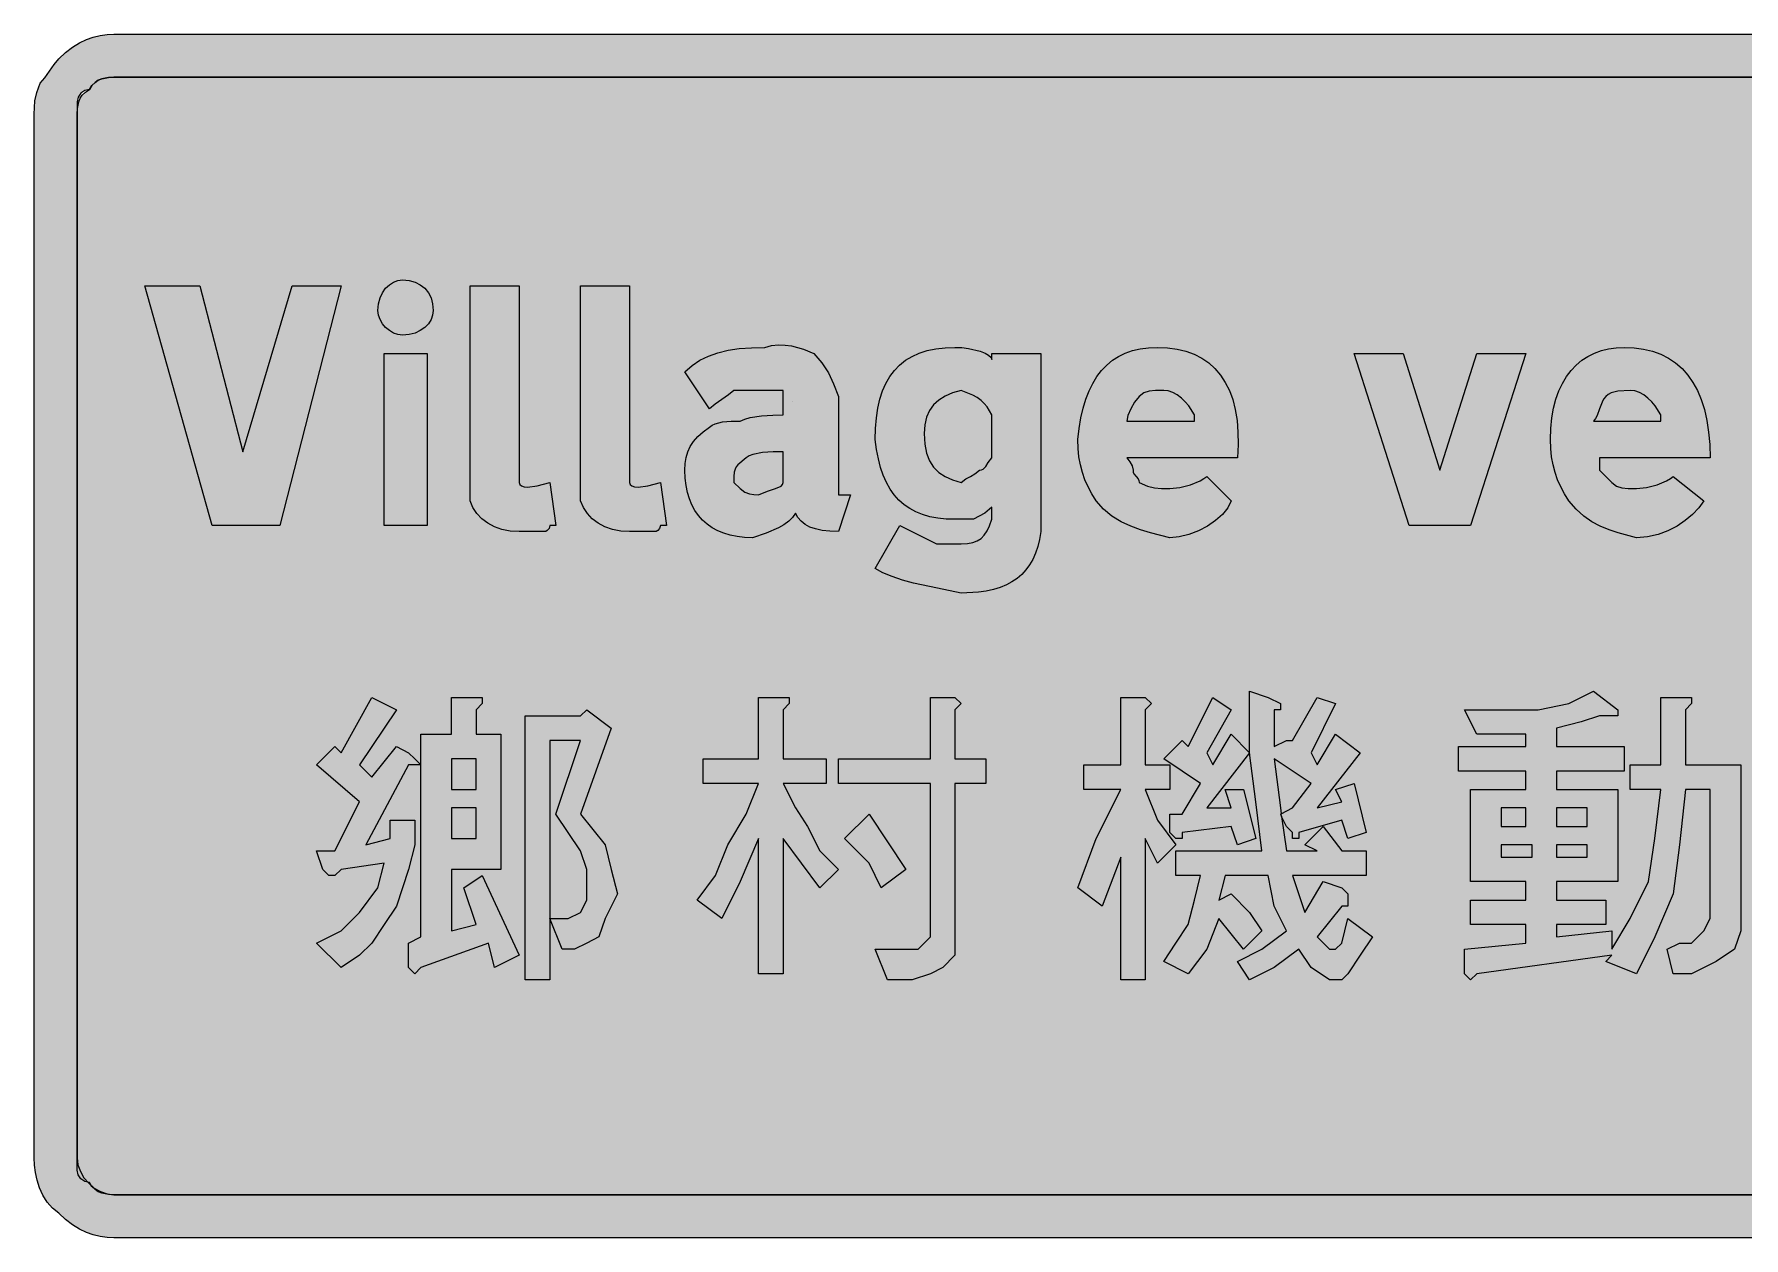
# Model space of a CAD drawing. Header units: metres. Extents: x 15 to 554, y 18 to 253.
# Drawn here: x 15.1 to 349.3, y 18 to 253.2 of the extents above; entities that cross this region are included whole.
import ezdxf

# ---------------------------------------------------------------- set-up
doc = ezdxf.new("R2010")
doc.units = ezdxf.units.M
for name, color, linetype, true_color in [('FILL_BLACK_000000', 7, 'Continuous', 0x000000), ('FILL_WHITE_FFFFFF', 7, 'Continuous', 0xffffff), ('STROKE_BLACK_000000', 7, 'Continuous', 0x000000)]:
    doc.layers.add(name, color=color, linetype=linetype, true_color=true_color)

msp = doc.modelspace()

# ---------------------------------------------------------------- hatches: boundary and pattern name
at = {"layer": 'FILL_BLACK_000000', "true_color": 0x000000}
h = msp.add_hatch(color=7, dxfattribs=at)
h.dxf.hatch_style = 1
h.paths.add_polyline_path([(27.99, 18.24), (26.64, 18.57), (25.29, 19.05), (23.94, 19.7), (22.59, 20.53), (21.24, 21.56), (19.89, 22.8), (18.65, 23.81), (17.62, 24.99), (16.79, 26.32), (16.14, 27.75), (15.66, 29.23), (15.33, 30.73), (15.15, 32.2), (15.09, 33.6), (15.09, 237.6), (15.24, 240.15), (15.6, 241.82), (16.29, 243.6), (17.19, 244.69), (18.09, 246), (18.99, 247.31), (19.89, 248.4), (21.24, 249.64), (22.59, 250.67), (23.94, 251.5), (25.29, 252.15), (26.64, 252.63), (27.99, 252.96), (29.34, 253.14), (30.69, 253.2), (537.09, 253.2), (538.49, 253.14), (539.98, 252.96), (541.52, 252.63), (543.09, 252.15), (544.66, 251.5), (546.2, 250.67), (547.69, 249.64), (549.09, 248.4), (550.85, 245.7), (552.39, 243), (553, 241.65), (553.48, 240.3), (553.78, 238.95), (553.89, 237.6), (553.89, 33.6), (553.7, 32.49), (553.29, 31.05), (552.88, 29.38), (552.69, 27.6), (551.79, 26.51), (550.89, 25.2), (549.99, 23.89), (549.09, 22.8), (547.48, 21.22), (546.09, 20.1), (545.41, 19.71), (544.7, 19.42), (543.94, 19.26), (543.09, 19.2), (541.48, 18.51), (540.09, 18.15), (538.7, 18.02), (537.09, 18), (30.69, 18), (29.34, 18.06), (27.99, 18.24)])
h.paths.add_polyline_path([(538.87, 26.44), (540.54, 26.7), (541.3, 26.99), (541.98, 27.41), (542.59, 28.01), (543.09, 28.8), (543.49, 28.85), (543.78, 29.01), (544.14, 29.55), (544.27, 30.32), (544.29, 31.2), (544.98, 31.91), (545.34, 32.4), (545.47, 32.89), (545.49, 33.6), (545.49, 237.6), (545.28, 238.69), (544.74, 240), (543.97, 241.31), (543.09, 242.4), (542.59, 243.19), (541.98, 243.79), (541.3, 244.21), (540.54, 244.5), (538.87, 244.76), (537.09, 244.8), (30.69, 244.8), (29.6, 244.76), (28.29, 244.5), (27.62, 244.21), (26.98, 243.79), (26.39, 243.19), (25.89, 242.4), (25.01, 242.19), (24.24, 241.65), (23.7, 240.88), (23.49, 240), (23.49, 237.6), (23.49, 33.6), (23.65, 32.26), (24.11, 30.96), (24.82, 29.74), (25.74, 28.65), (26.83, 27.73), (28.05, 27.02), (29.35, 26.56), (30.69, 26.4), (537.09, 26.4), (538.87, 26.44)], flags=16)
h = msp.add_hatch(color=7, dxfattribs=at)
h.dxf.hatch_style = 1
h.paths.add_polyline_path([(55.89, 157.2), (49.89, 157.2), (36.69, 204), (47.49, 204), (55.89, 171.6), (65.49, 204), (75.09, 204), (63.09, 157.2), (55.89, 157.2)])
h = msp.add_hatch(color=7, dxfattribs=at)
h.dxf.hatch_style = 1
h.paths.add_polyline_path([(92.98, 198.3), (92.66, 197.44), (92.14, 196.63), (91.44, 195.9), (90.57, 195.29), (89.55, 194.81), (88.38, 194.51), (87.09, 194.4), (86.19, 194.51), (85.33, 194.81), (84.52, 195.29), (83.79, 195.9), (83.18, 196.63), (82.7, 197.44), (82.4, 198.3), (82.29, 199.2), (82.4, 200.49), (82.7, 201.66), (83.18, 202.68), (83.79, 203.55), (84.52, 204.25), (85.33, 204.77), (86.19, 205.09), (87.09, 205.2), (88.38, 205.09), (89.55, 204.77), (90.57, 204.25), (91.44, 203.55), (92.14, 202.68), (92.66, 201.66), (92.98, 200.49), (93.09, 199.2), (92.98, 198.3)])
h = msp.add_hatch(color=7, dxfattribs=at)
h.dxf.hatch_style = 1
h.paths.add_polyline_path([(109.89, 166.8), (109.89, 165.6), (110, 165.21), (110.32, 164.92), (110.84, 164.76), (111.54, 164.7), (113.43, 164.92), (115.89, 165.6), (117.09, 157.2), (115.89, 157.2), (115.74, 156.6), (115.38, 156.19), (115.09, 156.05), (114.69, 156), (109.89, 156), (108.15, 156.11), (106.53, 156.43), (105.06, 156.95), (103.74, 157.65), (102.59, 158.52), (101.62, 159.54), (100.85, 160.71), (100.29, 162), (100.29, 163.2), (100.29, 164.4), (100.29, 204), (109.89, 204), (109.89, 166.8)])
h = msp.add_hatch(color=7, dxfattribs=at)
h.dxf.hatch_style = 1
h.paths.add_polyline_path([(131.49, 166.8), (131.49, 165.6), (131.6, 165.21), (131.92, 164.92), (132.44, 164.76), (133.14, 164.7), (135.03, 164.92), (137.49, 165.6), (138.69, 157.2), (137.49, 157.2), (137.34, 156.6), (136.98, 156.19), (136.69, 156.05), (136.29, 156), (131.49, 156), (129.75, 156.11), (128.13, 156.43), (126.66, 156.95), (125.34, 157.65), (124.19, 158.52), (123.22, 159.54), (122.45, 160.71), (121.89, 162), (121.89, 163.2), (121.89, 164.4), (121.89, 204), (131.49, 204), (131.49, 166.8)])
h = msp.add_hatch(color=7, dxfattribs=at)
h.dxf.hatch_style = 1
h.paths.add_polyline_path([(83.49, 157.2), (83.49, 190.8), (91.89, 190.8), (91.89, 157.2), (83.49, 157.2)])
h = msp.add_hatch(color=7, dxfattribs=at)
h.dxf.hatch_style = 1
h.paths.add_polyline_path([(157.89, 183.6), (151.89, 183.6), (150.8, 182.7), (149.49, 181.8), (148.18, 180.9), (147.09, 180), (142.29, 187.2), (143.7, 188.44), (145.23, 189.47), (146.91, 190.3), (148.74, 190.95), (150.74, 191.43), (152.92, 191.76), (155.3, 191.94), (157.89, 192), (159.24, 192.34), (160.57, 192.49), (161.88, 192.46), (163.14, 192.3), (165.48, 191.66), (167.49, 190.8), (169.08, 188.98), (170.34, 187.05), (171.37, 184.89), (172.29, 182.4), (172.29, 165.6), (172.29, 163.2), (174.69, 163.2), (172.29, 156), (170.6, 156.06), (169.12, 156.22), (167.84, 156.51), (166.74, 156.9), (165.81, 157.41), (165.03, 158.02), (164.4, 158.76), (163.89, 159.6), (163.33, 158.75), (162.58, 158.01), (161.65, 157.34), (160.59, 156.75), (158.15, 155.72), (155.49, 154.8), (153.96, 154.86), (152.51, 155.02), (151.15, 155.3), (149.88, 155.68), (148.71, 156.17), (147.62, 156.76), (146.63, 157.46), (145.74, 158.25), (144.95, 159.14), (144.25, 160.13), (143.66, 161.22), (143.17, 162.39), (142.79, 163.66), (142.51, 165.02), (142.35, 166.47), (142.29, 168), (142.35, 169.3), (142.53, 170.49), (142.86, 171.61), (143.34, 172.65), (143.99, 173.64), (144.82, 174.58), (145.85, 175.5), (147.09, 176.4), (147.59, 176.8), (148.2, 177.09), (149.64, 177.45), (151.31, 177.58), (153.09, 177.6), (154.04, 178), (155.08, 178.29), (157.29, 178.65), (159.5, 178.78), (161.49, 178.8), (161.49, 180), (161.49, 183.6), (157.89, 183.6)])
h.paths.add_polyline_path([(153.09, 164.4), (153.99, 163.71), (154.89, 163.35), (155.79, 163.22), (156.69, 163.2), (158.45, 163.91), (159.99, 164.4), (161.08, 164.89), (161.38, 165.2), (161.49, 165.6), (161.49, 171.6), (159.52, 171.58), (157.44, 171.45), (155.58, 171.09), (154.85, 170.8), (154.29, 170.4), (152.64, 169.05), (152.33, 168.68), (152.1, 168.21), (151.94, 167.59), (151.89, 166.8), (151.89, 165.6), (153.09, 164.4)], flags=16)
h = msp.add_hatch(color=7, dxfattribs=at)
h.dxf.hatch_style = 1
h.paths.add_polyline_path([(211.27, 153.07), (210.83, 151.77), (210.3, 150.58), (209.67, 149.49), (208.96, 148.51), (208.15, 147.63), (207.24, 146.85), (206.23, 146.17), (205.13, 145.58), (203.92, 145.09), (202.61, 144.69), (201.19, 144.39), (199.67, 144.17), (196.29, 144), (191.64, 144.92), (186.99, 145.95), (184.81, 146.54), (182.79, 147.21), (181, 147.95), (179.49, 148.8), (184.29, 157.2), (191.49, 153.6), (196.29, 153.6), (197.53, 153.66), (198.58, 153.84), (199.45, 154.17), (200.19, 154.65), (200.81, 155.3), (201.35, 156.13), (201.84, 157.16), (202.29, 158.4), (202.29, 160.8), (200.94, 159.6), (198.69, 158.4), (195.09, 158.4), (193.35, 158.46), (191.71, 158.63), (190.19, 158.91), (188.77, 159.32), (187.46, 159.84), (186.25, 160.49), (185.15, 161.26), (184.14, 162.15), (183.23, 163.17), (182.42, 164.32), (181.71, 165.6), (181.08, 167.01), (180.55, 168.55), (180.11, 170.23), (179.76, 172.05), (179.49, 174), (179.55, 176.18), (179.72, 178.22), (180, 180.12), (180.41, 181.87), (180.93, 183.49), (181.58, 184.97), (182.35, 186.3), (183.24, 187.5), (184.26, 188.55), (185.41, 189.47), (186.69, 190.24), (188.1, 190.87), (189.64, 191.37), (191.32, 191.72), (193.14, 191.93), (195.09, 192), (196.43, 191.95), (197.73, 191.79), (200.04, 191.25), (200.96, 190.89), (201.67, 190.48), (202.13, 190.05), (202.29, 189.6), (202.29, 190.8), (211.89, 190.8), (211.89, 156), (211.62, 154.48), (211.27, 153.07)])
h.paths.add_polyline_path([(200.81, 181.06), (200.19, 181.65), (199.45, 182.19), (198.58, 182.68), (196.29, 183.6), (194.6, 183.09), (193.14, 182.46), (191.9, 181.68), (190.89, 180.75), (190.1, 179.65), (189.54, 178.37), (189.2, 176.89), (189.09, 175.2), (189.2, 173.11), (189.54, 171.34), (190.1, 169.84), (190.89, 168.6), (191.9, 167.58), (193.14, 166.76), (194.6, 166.11), (196.29, 165.6), (197.19, 166.31), (198.09, 166.8), (198.99, 167.29), (199.89, 168), (200.29, 168.05), (200.6, 168.21), (201.09, 168.75), (201.58, 169.52), (202.29, 170.4), (202.29, 178.8), (201.35, 180.39), (200.81, 181.06)], flags=16)
h = msp.add_hatch(color=7, dxfattribs=at)
h.dxf.hatch_style = 1
h.paths.add_polyline_path([(229.29, 169.65), (229.7, 168.88), (229.89, 168), (229.94, 167.6), (230.08, 167.29), (230.49, 166.8), (230.9, 166.31), (231.04, 166), (231.09, 165.6), (232.7, 164.91), (234.09, 164.55), (235.48, 164.42), (237.09, 164.4), (239.06, 164.61), (241.14, 165.15), (243, 165.92), (243.73, 166.35), (244.29, 166.8), (249.09, 162), (248.43, 160.66), (247.38, 159.36), (246.03, 158.14), (244.44, 157.05), (242.68, 156.13), (240.82, 155.42), (238.93, 154.96), (237.09, 154.8), (233.32, 155.76), (231.37, 156.34), (229.44, 157.05), (227.56, 157.93), (225.78, 159.02), (224.15, 160.36), (222.69, 162), (221.85, 163.35), (221.12, 164.72), (220.5, 166.11), (219.99, 167.55), (219.6, 169.04), (219.32, 170.61), (219.15, 172.25), (219.09, 174), (219.36, 176.18), (219.71, 178.22), (220.15, 180.12), (220.68, 181.87), (221.31, 183.49), (222.02, 184.97), (222.83, 186.3), (223.74, 187.5), (224.75, 188.55), (225.85, 189.47), (227.06, 190.24), (228.37, 190.87), (229.79, 191.37), (231.31, 191.72), (232.95, 191.93), (234.69, 192), (236.66, 191.92), (238.51, 191.66), (240.24, 191.24), (241.85, 190.65), (243.34, 189.89), (244.69, 188.96), (245.91, 187.87), (246.99, 186.6), (247.93, 185.17), (248.73, 183.56), (249.38, 181.79), (249.88, 179.85), (250.22, 177.74), (250.41, 175.46), (250.43, 173.02), (250.29, 170.4), (228.69, 170.4), (229.29, 169.65)])
h.paths.add_polyline_path([(241.89, 178.8), (240.78, 180.56), (240.1, 181.37), (239.34, 182.1), (238.53, 182.71), (237.67, 183.19), (236.79, 183.49), (235.89, 183.6), (234.3, 183.58), (233.04, 183.45), (232.01, 183.09), (231.09, 182.4), (230.21, 181.31), (229.44, 180), (228.9, 178.69), (228.69, 177.6), (241.89, 177.6), (241.89, 178.8)], flags=16)
h = msp.add_hatch(color=7, dxfattribs=at)
h.dxf.hatch_style = 1
h.paths.add_polyline_path([(273.09, 190.8), (282.69, 190.8), (289.89, 168), (297.09, 190.8), (306.69, 190.8), (295.89, 157.2), (289.89, 157.2), (283.89, 157.2), (273.09, 190.8)])
h = msp.add_hatch(color=7, dxfattribs=at)
h.dxf.hatch_style = 1
h.paths.add_polyline_path([(321.09, 168), (323.49, 165.6), (324.41, 164.91), (325.44, 164.55), (326.7, 164.42), (328.29, 164.4), (330.26, 164.61), (332.34, 165.15), (334.2, 165.92), (334.93, 166.35), (335.49, 166.8), (341.49, 162), (340.48, 160.66), (339.26, 159.36), (337.84, 158.14), (336.24, 157.05), (334.47, 156.13), (332.55, 155.42), (330.48, 154.96), (328.29, 154.8), (324.71, 155.76), (322.95, 156.34), (321.24, 157.05), (319.58, 157.93), (318, 159.02), (316.49, 160.36), (315.09, 162), (314.25, 163.35), (313.52, 164.72), (312.9, 166.11), (312.39, 167.55), (312, 169.04), (311.71, 170.61), (311.55, 172.25), (311.49, 174), (311.56, 176.18), (311.76, 178.22), (312.1, 180.12), (312.56, 181.87), (313.14, 183.49), (313.83, 184.97), (314.63, 186.3), (315.54, 187.5), (316.54, 188.55), (317.64, 189.47), (318.83, 190.24), (320.1, 190.87), (321.44, 191.37), (322.86, 191.72), (324.34, 191.93), (325.89, 192), (327.86, 191.92), (329.71, 191.66), (331.45, 191.24), (333.07, 190.65), (334.57, 189.89), (335.95, 188.96), (337.21, 187.87), (338.34, 186.6), (339.35, 185.17), (340.22, 183.56), (340.97, 181.79), (341.58, 179.85), (342.07, 177.74), (342.41, 175.46), (342.62, 173.02), (342.69, 170.4), (321.09, 170.4), (321.09, 168)])
h.paths.add_polyline_path([(333.09, 178.8), (331.98, 180.56), (331.3, 181.37), (330.54, 182.1), (329.73, 182.71), (328.87, 183.19), (327.99, 183.49), (327.09, 183.6), (324.69, 183.45), (323.38, 183.09), (322.79, 182.8), (322.29, 182.4), (321.89, 181.9), (321.58, 181.31), (321.09, 180), (320.6, 178.69), (320.29, 178.1), (319.89, 177.6), (333.09, 177.6), (333.09, 178.8)], flags=16)
h = msp.add_hatch(color=7, dxfattribs=at)
h.dxf.hatch_style = 1
h.paths.add_polyline_path([(263.49, 94.8), (267.09, 98.4), (270.69, 93.6), (275.49, 93.6), (275.49, 88.8), (261.09, 88.8), (263.49, 81.6), (267.09, 87.6), (270.69, 86.4), (271.89, 85.2), (271.89, 84), (271.89, 82.8), (270.69, 82.8), (265.89, 76.8), (268.29, 74.4), (269.49, 74.4), (270.69, 75.6), (271.89, 80.4), (276.69, 76.8), (274.29, 73.2), (271.89, 69.6), (270.69, 68.4), (269.49, 68.4), (268.29, 68.4), (264.69, 70.8), (262.29, 74.4), (257.49, 70.8), (252.69, 68.4), (250.29, 72), (255.09, 74.4), (259.89, 78), (257.49, 82.8), (256.29, 88.8), (247.89, 88.8), (246.69, 84), (249.09, 85.2), (252.69, 81.6), (255.09, 78), (251.49, 74.4), (246.69, 80.4), (244.29, 74.4), (240.69, 69.6), (235.89, 72), (238.29, 75.6), (240.69, 79.2), (241.89, 84), (243.09, 88.8), (238.29, 88.8), (238.29, 93.6), (255.09, 93.6), (253.89, 103.2), (252.69, 112.8), (252.69, 124.8), (256.29, 123.6), (258.69, 122.4), (258.69, 121.2), (257.49, 121.2), (257.49, 114), (259.89, 115.2), (261.09, 115.2), (265.89, 123.6), (269.49, 122.4), (264.69, 112.8), (265.89, 110.4), (269.49, 116.4), (274.29, 112.8), (265.89, 102), (270.69, 103.2), (269.49, 105.6), (273.09, 106.8), (275.49, 97.2), (271.89, 96), (270.69, 99.6), (262.29, 97.2), (262.29, 96), (261.09, 96), (261.09, 97.2), (259.89, 98.4), (258.93, 100.32), (259.89, 93.6), (265.89, 93.6), (263.49, 94.8)])
h.paths.add_polyline_path([(258.85, 100.88), (258.69, 100.8), (258.93, 100.32), (258.85, 100.88)], flags=16)
h.paths.add_polyline_path([(261.09, 102), (264.69, 106.8), (257.49, 111.6), (258.69, 102), (258.85, 100.88), (261.09, 102)], flags=16)
h = msp.add_hatch(color=7, dxfattribs=at)
h.dxf.hatch_style = 1
h.paths.add_polyline_path([(324.69, 121.2), (324.69, 120), (323.49, 120), (321.09, 120), (317.49, 118.8), (312.69, 117.6), (312.69, 114), (325.89, 114), (325.89, 109.2), (312.69, 109.2), (312.69, 105.6), (324.69, 105.6), (324.69, 87.6), (312.69, 87.6), (312.69, 84), (322.29, 84), (322.29, 79.2), (312.69, 79.2), (312.69, 76.8), (323.49, 78), (323.49, 74.4), (327.09, 80.4), (330.69, 87.6), (331.89, 96), (333.09, 105.6), (327.09, 105.6), (327.09, 110.4), (333.09, 110.4), (333.09, 123.6), (336.69, 123.6), (337.89, 123.6), (339.09, 123.6), (339.09, 122.4), (337.89, 121.2), (337.89, 110.4), (348.69, 110.4), (348.69, 105.6), (348.69, 81.6), (348.69, 78), (347.49, 74.4), (343.89, 72), (339.09, 69.6), (335.49, 69.6), (334.29, 74.4), (336.69, 75.6), (339.09, 75.6), (341.49, 78), (342.69, 80.4), (342.69, 84), (342.69, 105.6), (337.89, 105.6), (336.69, 94.8), (335.49, 85.2), (331.89, 76.8), (328.29, 69.6), (322.29, 72), (323.49, 73.2), (297.09, 69.6), (295.89, 68.4), (294.69, 69.6), (294.69, 70.8), (294.69, 74.4), (306.69, 75.6), (306.69, 79.2), (295.89, 79.2), (295.89, 84), (306.69, 84), (306.69, 87.6), (295.89, 87.6), (295.89, 105.6), (306.69, 105.6), (306.69, 109.2), (293.49, 109.2), (293.49, 114), (306.69, 114), (306.69, 116.4), (297.09, 116.4), (294.69, 121.2), (301.89, 121.2), (309.09, 121.2), (315.09, 122.4), (319.89, 124.8), (324.69, 121.2)])
h.paths.add_polyline_path([(318.69, 92.4), (318.69, 94.8), (312.69, 94.8), (312.69, 92.4), (318.69, 92.4)], flags=16)
h.paths.add_polyline_path([(312.69, 98.4), (318.69, 98.4), (318.69, 102), (312.69, 102), (312.69, 98.4)], flags=16)
h.paths.add_polyline_path([(301.89, 94.8), (301.89, 92.4), (307.89, 92.4), (307.89, 94.8), (301.89, 94.8)], flags=16)
h.paths.add_polyline_path([(306.69, 102), (301.89, 102), (301.89, 98.4), (306.69, 98.4), (306.69, 102)], flags=16)
h = msp.add_hatch(color=7, dxfattribs=at)
h.dxf.hatch_style = 1
h.paths.add_polyline_path([(75.09, 78), (78.69, 81.6), (82.29, 86.4), (83.49, 91.2), (75.09, 90), (73.89, 88.8), (72.69, 88.8), (71.49, 90), (70.29, 93.6), (73.89, 93.6), (78.69, 103.2), (70.29, 110.4), (73.89, 114), (75.09, 112.8), (81.09, 123.6), (85.89, 121.2), (78.69, 110.4), (81.09, 108), (85.89, 114), (88.29, 112.8), (89.49, 111.6), (90.69, 110.4), (89.49, 110.4), (88.29, 110.4), (79.89, 94.8), (84.69, 96), (84.69, 99.6), (89.49, 99.6), (89.49, 94.8), (88.29, 90), (87.09, 86.4), (85.89, 82.8), (83.49, 79.2), (81.09, 75.6), (78.69, 73.2), (75.09, 70.8), (70.29, 75.6), (75.09, 78)])
h = msp.add_hatch(color=7, dxfattribs=at)
h.dxf.hatch_style = 1
h.paths.add_polyline_path([(96.69, 123.6), (100.29, 123.6), (101.49, 123.6), (102.69, 123.6), (102.69, 122.4), (101.49, 121.2), (101.49, 116.4), (106.29, 116.4), (106.29, 90), (96.69, 90), (96.69, 78), (101.49, 79.2), (99.09, 86.4), (102.69, 88.8), (109.89, 73.2), (105.09, 70.8), (103.89, 75.6), (90.69, 70.8), (89.49, 69.6), (88.29, 70.8), (88.29, 72), (88.29, 75.6), (90.69, 76.8), (90.69, 116.4), (96.69, 116.4), (96.69, 123.6)])
h.paths.add_polyline_path([(96.69, 111.6), (96.69, 105.6), (101.49, 105.6), (101.49, 111.6), (96.69, 111.6)], flags=16)
h.paths.add_polyline_path([(101.49, 102), (96.69, 102), (96.69, 96), (101.49, 96), (101.49, 102)], flags=16)
h = msp.add_hatch(color=7, dxfattribs=at)
h.dxf.hatch_style = 1
h.paths.add_polyline_path([(111.09, 68.4), (111.09, 120), (121.89, 120), (123.09, 121.2), (127.89, 117.6), (121.89, 100.8), (126.69, 94.8), (127.89, 90), (129.09, 85.2), (126.69, 80.4), (125.49, 76.8), (123.09, 75.6), (120.69, 74.4), (118.29, 74.4), (115.89, 80.4), (115.89, 68.4), (111.09, 68.4)])
h.paths.add_polyline_path([(119.49, 80.4), (121.89, 81.6), (123.09, 84), (123.09, 86.4), (123.09, 90), (121.89, 93.6), (119.49, 97.2), (117.09, 100.8), (121.89, 115.2), (115.89, 115.2), (115.89, 80.4), (119.49, 80.4)], flags=16)
h = msp.add_hatch(color=7, dxfattribs=at)
h.dxf.hatch_style = 1
h.paths.add_polyline_path([(156.69, 111.6), (156.69, 123.6), (160.29, 123.6), (162.69, 123.6), (162.69, 122.4), (161.49, 121.2), (161.49, 111.6), (169.89, 111.6), (169.89, 106.8), (161.49, 106.8), (163.89, 102), (166.29, 98.4), (168.69, 93.6), (172.29, 90), (168.69, 86.4), (165.09, 91.2), (161.49, 96), (161.49, 69.6), (156.69, 69.6), (156.69, 96), (153.09, 87.6), (149.49, 80.4), (144.69, 84), (148.29, 88.8), (150.69, 94.8), (154.29, 100.8), (156.69, 106.8), (145.89, 106.8), (145.89, 111.6), (156.69, 111.6)])
h = msp.add_hatch(color=7, dxfattribs=at)
h.dxf.hatch_style = 1
h.paths.add_polyline_path([(190.29, 111.6), (190.29, 123.6), (193.89, 123.6), (195.09, 123.6), (196.29, 122.4), (195.09, 121.2), (195.09, 111.6), (201.09, 111.6), (201.09, 106.8), (195.09, 106.8), (195.09, 76.8), (195.09, 73.2), (192.69, 70.8), (190.29, 69.6), (186.69, 68.4), (181.89, 68.4), (179.49, 74.4), (185.49, 74.4), (187.89, 74.4), (189.09, 75.6), (190.29, 76.8), (190.29, 79.2), (190.29, 106.8), (172.29, 106.8), (172.29, 111.6), (190.29, 111.6)])
h = msp.add_hatch(color=7, dxfattribs=at)
h.dxf.hatch_style = 1
h.paths.add_polyline_path([(229.89, 123.6), (232.29, 123.6), (233.49, 122.4), (232.29, 121.2), (232.29, 110.4), (237.09, 110.4), (237.09, 105.6), (232.29, 105.6), (234.69, 99.6), (238.29, 94.8), (234.69, 91.2), (232.29, 96), (232.29, 68.4), (227.49, 68.4), (227.49, 92.4), (223.89, 82.8), (219.09, 86.4), (222.69, 96), (227.49, 105.6), (220.29, 105.6), (220.29, 110.4), (227.49, 110.4), (227.49, 123.6), (229.89, 123.6)])
h = msp.add_hatch(color=7, dxfattribs=at)
h.dxf.hatch_style = 1
h.paths.add_polyline_path([(247.89, 105.6), (251.49, 105.6), (253.89, 96), (250.29, 94.8), (249.09, 98.4), (239.49, 97.2), (239.49, 96), (238.29, 96), (237.09, 97.2), (237.09, 98.4), (237.09, 100.8), (239.49, 100.8), (243.09, 106.8), (235.89, 111.6), (239.49, 115.2), (240.69, 114), (245.49, 123.6), (249.09, 121.2), (244.29, 112.8), (245.49, 110.4), (249.09, 116.4), (252.69, 112.8), (244.29, 102), (249.09, 102), (247.89, 105.6)])
h = msp.add_hatch(color=7, dxfattribs=at)
h.dxf.hatch_style = 1
h.paths.add_polyline_path([(178.29, 91.2), (173.49, 96), (178.29, 100.8), (185.49, 90), (180.69, 86.4), (178.29, 91.2)])
at = {"layer": 'FILL_WHITE_FFFFFF', "true_color": 0xffffff}
h = msp.add_hatch(color=7, dxfattribs=at)
h.dxf.hatch_style = 1
h.paths.add_polyline_path([(537.09, 244.8), (540.69, 244.8), (543.09, 242.4), (543.49, 242.35), (543.78, 242.19), (544.14, 241.65), (544.27, 240.88), (544.29, 240), (544.98, 239.12), (545.34, 238.35), (545.49, 237.6), (545.49, 33.6), (545.28, 32.51), (544.74, 31.2), (543.97, 29.89), (543.09, 28.8), (540.69, 26.4), (537.09, 26.4), (30.69, 26.4), (29.6, 26.44), (28.29, 26.7), (27.62, 26.99), (26.98, 27.41), (26.39, 28.01), (25.89, 28.8), (25.01, 29.01), (24.24, 29.55), (23.7, 30.32), (23.49, 31.2), (23.49, 33.6), (23.49, 237.6), (23.53, 238.69), (23.79, 240), (24.08, 240.67), (24.5, 241.31), (25.1, 241.9), (25.89, 242.4), (26.39, 243.19), (26.98, 243.79), (27.62, 244.21), (28.29, 244.5), (29.6, 244.76), (30.69, 244.8), (537.09, 244.8)])

# ---------------------------------------------------------------- linework, layer by layer
at = {"layer": 'FILL_BLACK_000000', "lineweight": 0, "true_color": 0x000000}
for points in [[(537.09, 18), (30.69, 18), (29.34, 18.06), (27.99, 18.24), (26.64, 18.57), (25.29, 19.05), (23.94, 19.7), (22.59, 20.53), (21.24, 21.56), (19.89, 22.8), (18.65, 23.81), (17.62, 24.99), (16.79, 26.32), (16.14, 27.75), (15.66, 29.23), (15.33, 30.73), (15.15, 32.2), (15.09, 33.6), (15.09, 237.6), (15.24, 240.15), (15.6, 241.82), (16.29, 243.6), (17.19, 244.69), (18.09, 246), (18.99, 247.31), (19.89, 248.4), (21.24, 249.64), (22.59, 250.67), (23.94, 251.5), (25.29, 252.15), (26.64, 252.63), (27.99, 252.96), (29.34, 253.14), (30.69, 253.2), (537.09, 253.2)], [(537.09, 244.8), (30.69, 244.8), (29.6, 244.76), (28.29, 244.5), (27.62, 244.21), (26.98, 243.79), (26.39, 243.19), (25.89, 242.4), (25.01, 242.19), (24.24, 241.65), (23.7, 240.88), (23.49, 240), (23.49, 237.6), (23.49, 33.6), (23.65, 32.26), (24.11, 30.96), (24.82, 29.74), (25.74, 28.65), (26.83, 27.73), (28.05, 27.02), (29.35, 26.56), (30.69, 26.4), (537.09, 26.4)]]:
    msp.add_lwpolyline(points, dxfattribs=at)
for points in [[(55.89, 157.2), (49.89, 157.2), (36.69, 204), (47.49, 204), (55.89, 171.6), (65.49, 204), (75.09, 204), (63.09, 157.2)], [(92.98, 198.3), (92.66, 197.44), (92.14, 196.63), (91.44, 195.9), (90.57, 195.29), (89.55, 194.81), (88.38, 194.51), (87.09, 194.4), (86.19, 194.51), (85.33, 194.81), (84.52, 195.29), (83.79, 195.9), (83.18, 196.63), (82.7, 197.44), (82.4, 198.3), (82.29, 199.2), (82.4, 200.49), (82.7, 201.66), (83.18, 202.68), (83.79, 203.55), (84.52, 204.25), (85.33, 204.77), (86.19, 205.09), (87.09, 205.2), (88.38, 205.09), (89.55, 204.77), (90.57, 204.25), (91.44, 203.55), (92.14, 202.68), (92.66, 201.66), (92.98, 200.49), (93.09, 199.2)], [(109.89, 166.8), (109.89, 165.6), (110, 165.21), (110.32, 164.92), (110.84, 164.76), (111.54, 164.7), (113.43, 164.92), (115.89, 165.6), (117.09, 157.2), (115.89, 157.2), (115.74, 156.6), (115.38, 156.19), (115.09, 156.05), (114.69, 156), (109.89, 156), (108.15, 156.11), (106.53, 156.43), (105.06, 156.95), (103.74, 157.65), (102.59, 158.52), (101.62, 159.54), (100.85, 160.71), (100.29, 162), (100.29, 163.2), (100.29, 164.4), (100.29, 204), (109.89, 204)], [(131.49, 166.8), (131.49, 165.6), (131.6, 165.21), (131.92, 164.92), (132.44, 164.76), (133.14, 164.7), (135.03, 164.92), (137.49, 165.6), (138.69, 157.2), (137.49, 157.2), (137.34, 156.6), (136.98, 156.19), (136.69, 156.05), (136.29, 156), (131.49, 156), (129.75, 156.11), (128.13, 156.43), (126.66, 156.95), (125.34, 157.65), (124.19, 158.52), (123.22, 159.54), (122.45, 160.71), (121.89, 162), (121.89, 163.2), (121.89, 164.4), (121.89, 204), (131.49, 204)], [(83.49, 157.2), (83.49, 190.8), (91.89, 190.8), (91.89, 157.2)], [(157.89, 183.6), (151.89, 183.6), (150.8, 182.7), (149.49, 181.8), (148.18, 180.9), (147.09, 180), (142.29, 187.2), (143.7, 188.44), (145.23, 189.47), (146.91, 190.3), (148.74, 190.95), (150.74, 191.43), (152.92, 191.76), (155.3, 191.94), (157.89, 192), (159.24, 192.34), (160.57, 192.49), (161.88, 192.46), (163.14, 192.3), (165.48, 191.66), (167.49, 190.8), (169.08, 188.98), (170.34, 187.05), (171.37, 184.89), (172.29, 182.4), (172.29, 165.6), (172.29, 163.2), (174.69, 163.2), (172.29, 156), (170.6, 156.06), (169.12, 156.22), (167.84, 156.51), (166.74, 156.9), (165.81, 157.41), (165.03, 158.02), (164.4, 158.76), (163.89, 159.6), (163.33, 158.75), (162.58, 158.01), (161.65, 157.34), (160.59, 156.75), (158.15, 155.72), (155.49, 154.8), (153.96, 154.86), (152.51, 155.02), (151.15, 155.3), (149.88, 155.68), (148.71, 156.17), (147.62, 156.76), (146.63, 157.46), (145.74, 158.25), (144.95, 159.14), (144.25, 160.13), (143.66, 161.22), (143.17, 162.39), (142.79, 163.66), (142.51, 165.02), (142.35, 166.47), (142.29, 168), (142.35, 169.3), (142.53, 170.49), (142.86, 171.61), (143.34, 172.65), (143.99, 173.64), (144.82, 174.58), (145.85, 175.5), (147.09, 176.4), (147.59, 176.8), (148.2, 177.09), (149.64, 177.45), (151.31, 177.58), (153.09, 177.6), (154.04, 178), (155.08, 178.29), (157.29, 178.65), (159.5, 178.78), (161.49, 178.8), (161.49, 180), (161.49, 183.6)], [(211.27, 153.07), (210.83, 151.77), (210.3, 150.58), (209.67, 149.49), (208.96, 148.51), (208.15, 147.63), (207.24, 146.85), (206.23, 146.17), (205.13, 145.58), (203.92, 145.09), (202.61, 144.69), (201.19, 144.39), (199.67, 144.17), (196.29, 144), (191.64, 144.92), (186.99, 145.95), (184.81, 146.54), (182.79, 147.21), (181, 147.95), (179.49, 148.8), (184.29, 157.2), (191.49, 153.6), (196.29, 153.6), (197.53, 153.66), (198.58, 153.84), (199.45, 154.17), (200.19, 154.65), (200.81, 155.3), (201.35, 156.13), (201.84, 157.16), (202.29, 158.4), (202.29, 160.8), (200.94, 159.6), (198.69, 158.4), (195.09, 158.4), (193.35, 158.46), (191.71, 158.63), (190.19, 158.91), (188.77, 159.32), (187.46, 159.84), (186.25, 160.49), (185.15, 161.26), (184.14, 162.15), (183.23, 163.17), (182.42, 164.32), (181.71, 165.6), (181.08, 167.01), (180.55, 168.55), (180.11, 170.23), (179.76, 172.05), (179.49, 174), (179.55, 176.18), (179.72, 178.22), (180, 180.12), (180.41, 181.87), (180.93, 183.49), (181.58, 184.97), (182.35, 186.3), (183.24, 187.5), (184.26, 188.55), (185.41, 189.47), (186.69, 190.24), (188.1, 190.87), (189.64, 191.37), (191.32, 191.72), (193.14, 191.93), (195.09, 192), (196.43, 191.95), (197.73, 191.79), (200.04, 191.25), (200.96, 190.89), (201.67, 190.48), (202.13, 190.05), (202.29, 189.6), (202.29, 190.8), (211.89, 190.8), (211.89, 156), (211.62, 154.48)], [(229.29, 169.65), (229.7, 168.88), (229.89, 168), (229.94, 167.6), (230.08, 167.29), (230.49, 166.8), (230.9, 166.31), (231.04, 166), (231.09, 165.6), (232.7, 164.91), (234.09, 164.55), (235.48, 164.42), (237.09, 164.4), (239.06, 164.61), (241.14, 165.15), (243, 165.92), (243.73, 166.35), (244.29, 166.8), (249.09, 162), (248.43, 160.66), (247.38, 159.36), (246.03, 158.14), (244.44, 157.05), (242.68, 156.13), (240.82, 155.42), (238.93, 154.96), (237.09, 154.8), (233.32, 155.76), (231.37, 156.34), (229.44, 157.05), (227.56, 157.93), (225.78, 159.02), (224.15, 160.36), (222.69, 162), (221.85, 163.35), (221.12, 164.72), (220.5, 166.11), (219.99, 167.55), (219.6, 169.04), (219.32, 170.61), (219.15, 172.25), (219.09, 174), (219.36, 176.18), (219.71, 178.22), (220.15, 180.12), (220.68, 181.87), (221.31, 183.49), (222.02, 184.97), (222.83, 186.3), (223.74, 187.5), (224.75, 188.55), (225.85, 189.47), (227.06, 190.24), (228.37, 190.87), (229.79, 191.37), (231.31, 191.72), (232.95, 191.93), (234.69, 192), (236.66, 191.92), (238.51, 191.66), (240.24, 191.24), (241.85, 190.65), (243.34, 189.89), (244.69, 188.96), (245.91, 187.87), (246.99, 186.6), (247.93, 185.17), (248.73, 183.56), (249.38, 181.79), (249.88, 179.85), (250.22, 177.74), (250.41, 175.46), (250.43, 173.02), (250.29, 170.4), (228.69, 170.4)], [(273.09, 190.8), (282.69, 190.8), (289.89, 168), (297.09, 190.8), (306.69, 190.8), (295.89, 157.2), (289.89, 157.2), (283.89, 157.2)], [(321.09, 168), (323.49, 165.6), (324.41, 164.91), (325.44, 164.55), (326.7, 164.42), (328.29, 164.4), (330.26, 164.61), (332.34, 165.15), (334.2, 165.92), (334.93, 166.35), (335.49, 166.8), (341.49, 162), (340.48, 160.66), (339.26, 159.36), (337.84, 158.14), (336.24, 157.05), (334.47, 156.13), (332.55, 155.42), (330.48, 154.96), (328.29, 154.8), (324.71, 155.76), (322.95, 156.34), (321.24, 157.05), (319.58, 157.93), (318, 159.02), (316.49, 160.36), (315.09, 162), (314.25, 163.35), (313.52, 164.72), (312.9, 166.11), (312.39, 167.55), (312, 169.04), (311.71, 170.61), (311.55, 172.25), (311.49, 174), (311.56, 176.18), (311.76, 178.22), (312.1, 180.12), (312.56, 181.87), (313.14, 183.49), (313.83, 184.97), (314.63, 186.3), (315.54, 187.5), (316.54, 188.55), (317.64, 189.47), (318.83, 190.24), (320.1, 190.87), (321.44, 191.37), (322.86, 191.72), (324.34, 191.93), (325.89, 192), (327.86, 191.92), (329.71, 191.66), (331.45, 191.24), (333.07, 190.65), (334.57, 189.89), (335.95, 188.96), (337.21, 187.87), (338.34, 186.6), (339.35, 185.17), (340.22, 183.56), (340.97, 181.79), (341.58, 179.85), (342.07, 177.74), (342.41, 175.46), (342.62, 173.02), (342.69, 170.4), (321.09, 170.4)], [(200.81, 181.06), (200.19, 181.65), (199.45, 182.19), (198.58, 182.68), (196.29, 183.6), (194.6, 183.09), (193.14, 182.46), (191.9, 181.68), (190.89, 180.75), (190.1, 179.65), (189.54, 178.37), (189.2, 176.89), (189.09, 175.2), (189.2, 173.11), (189.54, 171.34), (190.1, 169.84), (190.89, 168.6), (191.9, 167.58), (193.14, 166.76), (194.6, 166.11), (196.29, 165.6), (197.19, 166.31), (198.09, 166.8), (198.99, 167.29), (199.89, 168), (200.29, 168.05), (200.6, 168.21), (201.09, 168.75), (201.58, 169.52), (202.29, 170.4), (202.29, 178.8), (201.35, 180.39)], [(241.89, 178.8), (240.78, 180.56), (240.1, 181.37), (239.34, 182.1), (238.53, 182.71), (237.67, 183.19), (236.79, 183.49), (235.89, 183.6), (234.3, 183.58), (233.04, 183.45), (232.01, 183.09), (231.09, 182.4), (230.21, 181.31), (229.44, 180), (228.9, 178.69), (228.69, 177.6), (241.89, 177.6)], [(333.09, 178.8), (331.98, 180.56), (331.3, 181.37), (330.54, 182.1), (329.73, 182.71), (328.87, 183.19), (327.99, 183.49), (327.09, 183.6), (324.69, 183.45), (323.38, 183.09), (322.79, 182.8), (322.29, 182.4), (321.89, 181.9), (321.58, 181.31), (321.09, 180), (320.6, 178.69), (320.29, 178.1), (319.89, 177.6), (333.09, 177.6)], [(153.09, 164.4), (153.99, 163.71), (154.89, 163.35), (155.79, 163.22), (156.69, 163.2), (158.45, 163.91), (159.99, 164.4), (161.08, 164.89), (161.38, 165.2), (161.49, 165.6), (161.49, 171.6), (159.52, 171.58), (157.44, 171.45), (155.58, 171.09), (154.85, 170.8), (154.29, 170.4), (152.64, 169.05), (152.33, 168.68), (152.1, 168.21), (151.94, 167.59), (151.89, 166.8), (151.89, 165.6)], [(263.49, 94.8), (267.09, 98.4), (270.69, 93.6), (275.49, 93.6), (275.49, 88.8), (261.09, 88.8), (263.49, 81.6), (267.09, 87.6), (270.69, 86.4), (271.89, 85.2), (271.89, 84), (271.89, 82.8), (270.69, 82.8), (265.89, 76.8), (268.29, 74.4), (269.49, 74.4), (270.69, 75.6), (271.89, 80.4), (276.69, 76.8), (274.29, 73.2), (271.89, 69.6), (270.69, 68.4), (269.49, 68.4), (268.29, 68.4), (264.69, 70.8), (262.29, 74.4), (257.49, 70.8), (252.69, 68.4), (250.29, 72), (255.09, 74.4), (259.89, 78), (257.49, 82.8), (256.29, 88.8), (247.89, 88.8), (246.69, 84), (249.09, 85.2), (252.69, 81.6), (255.09, 78), (251.49, 74.4), (246.69, 80.4), (244.29, 74.4), (240.69, 69.6), (235.89, 72), (238.29, 75.6), (240.69, 79.2), (241.89, 84), (243.09, 88.8), (238.29, 88.8), (238.29, 93.6), (255.09, 93.6), (253.89, 103.2), (252.69, 112.8), (252.69, 124.8), (256.29, 123.6), (258.69, 122.4), (258.69, 121.2), (257.49, 121.2), (257.49, 114), (259.89, 115.2), (261.09, 115.2), (265.89, 123.6), (269.49, 122.4), (264.69, 112.8), (265.89, 110.4), (269.49, 116.4), (274.29, 112.8), (265.89, 102), (270.69, 103.2), (269.49, 105.6), (273.09, 106.8), (275.49, 97.2), (271.89, 96), (270.69, 99.6), (262.29, 97.2), (262.29, 96), (261.09, 96), (261.09, 97.2), (259.89, 98.4), (258.93, 100.32), (259.89, 93.6), (265.89, 93.6)], [(324.69, 121.2), (324.69, 120), (323.49, 120), (321.09, 120), (317.49, 118.8), (312.69, 117.6), (312.69, 114), (325.89, 114), (325.89, 109.2), (312.69, 109.2), (312.69, 105.6), (324.69, 105.6), (324.69, 87.6), (312.69, 87.6), (312.69, 84), (322.29, 84), (322.29, 79.2), (312.69, 79.2), (312.69, 76.8), (323.49, 78), (323.49, 74.4), (327.09, 80.4), (330.69, 87.6), (331.89, 96), (333.09, 105.6), (327.09, 105.6), (327.09, 110.4), (333.09, 110.4), (333.09, 123.6), (336.69, 123.6), (337.89, 123.6), (339.09, 123.6), (339.09, 122.4), (337.89, 121.2), (337.89, 110.4), (348.69, 110.4), (348.69, 105.6), (348.69, 81.6), (348.69, 78), (347.49, 74.4), (343.89, 72), (339.09, 69.6), (335.49, 69.6), (334.29, 74.4), (336.69, 75.6), (339.09, 75.6), (341.49, 78), (342.69, 80.4), (342.69, 84), (342.69, 105.6), (337.89, 105.6), (336.69, 94.8), (335.49, 85.2), (331.89, 76.8), (328.29, 69.6), (322.29, 72), (323.49, 73.2), (297.09, 69.6), (295.89, 68.4), (294.69, 69.6), (294.69, 70.8), (294.69, 74.4), (306.69, 75.6), (306.69, 79.2), (295.89, 79.2), (295.89, 84), (306.69, 84), (306.69, 87.6), (295.89, 87.6), (295.89, 105.6), (306.69, 105.6), (306.69, 109.2), (293.49, 109.2), (293.49, 114), (306.69, 114), (306.69, 116.4), (297.09, 116.4), (294.69, 121.2), (301.89, 121.2), (309.09, 121.2), (315.09, 122.4), (319.89, 124.8)], [(75.09, 78), (78.69, 81.6), (82.29, 86.4), (83.49, 91.2), (75.09, 90), (73.89, 88.8), (72.69, 88.8), (71.49, 90), (70.29, 93.6), (73.89, 93.6), (78.69, 103.2), (70.29, 110.4), (73.89, 114), (75.09, 112.8), (81.09, 123.6), (85.89, 121.2), (78.69, 110.4), (81.09, 108), (85.89, 114), (88.29, 112.8), (89.49, 111.6), (90.69, 110.4), (89.49, 110.4), (88.29, 110.4), (79.89, 94.8), (84.69, 96), (84.69, 99.6), (89.49, 99.6), (89.49, 94.8), (88.29, 90), (87.09, 86.4), (85.89, 82.8), (83.49, 79.2), (81.09, 75.6), (78.69, 73.2), (75.09, 70.8), (70.29, 75.6)], [(96.69, 123.6), (100.29, 123.6), (101.49, 123.6), (102.69, 123.6), (102.69, 122.4), (101.49, 121.2), (101.49, 116.4), (106.29, 116.4), (106.29, 90), (96.69, 90), (96.69, 78), (101.49, 79.2), (99.09, 86.4), (102.69, 88.8), (109.89, 73.2), (105.09, 70.8), (103.89, 75.6), (90.69, 70.8), (89.49, 69.6), (88.29, 70.8), (88.29, 72), (88.29, 75.6), (90.69, 76.8), (90.69, 116.4), (96.69, 116.4)], [(111.09, 68.4), (111.09, 120), (121.89, 120), (123.09, 121.2), (127.89, 117.6), (121.89, 100.8), (126.69, 94.8), (127.89, 90), (129.09, 85.2), (126.69, 80.4), (125.49, 76.8), (123.09, 75.6), (120.69, 74.4), (118.29, 74.4), (115.89, 80.4), (115.89, 68.4)], [(156.69, 111.6), (156.69, 123.6), (160.29, 123.6), (162.69, 123.6), (162.69, 122.4), (161.49, 121.2), (161.49, 111.6), (169.89, 111.6), (169.89, 106.8), (161.49, 106.8), (163.89, 102), (166.29, 98.4), (168.69, 93.6), (172.29, 90), (168.69, 86.4), (165.09, 91.2), (161.49, 96), (161.49, 69.6), (156.69, 69.6), (156.69, 96), (153.09, 87.6), (149.49, 80.4), (144.69, 84), (148.29, 88.8), (150.69, 94.8), (154.29, 100.8), (156.69, 106.8), (145.89, 106.8), (145.89, 111.6)], [(190.29, 111.6), (190.29, 123.6), (193.89, 123.6), (195.09, 123.6), (196.29, 122.4), (195.09, 121.2), (195.09, 111.6), (201.09, 111.6), (201.09, 106.8), (195.09, 106.8), (195.09, 76.8), (195.09, 73.2), (192.69, 70.8), (190.29, 69.6), (186.69, 68.4), (181.89, 68.4), (179.49, 74.4), (185.49, 74.4), (187.89, 74.4), (189.09, 75.6), (190.29, 76.8), (190.29, 79.2), (190.29, 106.8), (172.29, 106.8), (172.29, 111.6)], [(229.89, 123.6), (232.29, 123.6), (233.49, 122.4), (232.29, 121.2), (232.29, 110.4), (237.09, 110.4), (237.09, 105.6), (232.29, 105.6), (234.69, 99.6), (238.29, 94.8), (234.69, 91.2), (232.29, 96), (232.29, 68.4), (227.49, 68.4), (227.49, 92.4), (223.89, 82.8), (219.09, 86.4), (222.69, 96), (227.49, 105.6), (220.29, 105.6), (220.29, 110.4), (227.49, 110.4), (227.49, 123.6)], [(247.89, 105.6), (251.49, 105.6), (253.89, 96), (250.29, 94.8), (249.09, 98.4), (239.49, 97.2), (239.49, 96), (238.29, 96), (237.09, 97.2), (237.09, 98.4), (237.09, 100.8), (239.49, 100.8), (243.09, 106.8), (235.89, 111.6), (239.49, 115.2), (240.69, 114), (245.49, 123.6), (249.09, 121.2), (244.29, 112.8), (245.49, 110.4), (249.09, 116.4), (252.69, 112.8), (244.29, 102), (249.09, 102)], [(119.49, 80.4), (121.89, 81.6), (123.09, 84), (123.09, 86.4), (123.09, 90), (121.89, 93.6), (119.49, 97.2), (117.09, 100.8), (121.89, 115.2), (115.89, 115.2), (115.89, 80.4)], [(96.69, 111.6), (96.69, 105.6), (101.49, 105.6), (101.49, 111.6)], [(261.09, 102), (264.69, 106.8), (257.49, 111.6), (258.69, 102), (258.85, 100.88)], [(101.49, 102), (96.69, 102), (96.69, 96), (101.49, 96)], [(178.29, 91.2), (173.49, 96), (178.29, 100.8), (185.49, 90), (180.69, 86.4)], [(258.85, 100.88), (258.69, 100.8), (258.93, 100.32)], [(306.69, 102), (301.89, 102), (301.89, 98.4), (306.69, 98.4)], [(312.69, 98.4), (318.69, 98.4), (318.69, 102), (312.69, 102)], [(301.89, 94.8), (301.89, 92.4), (307.89, 92.4), (307.89, 94.8)], [(318.69, 92.4), (318.69, 94.8), (312.69, 94.8), (312.69, 92.4)]]:
    msp.add_lwpolyline(points, close=True, dxfattribs=at)
at = {"layer": 'FILL_WHITE_FFFFFF', "lineweight": 0, "true_color": 0xffffff}
msp.add_lwpolyline([(537.09, 26.4), (30.69, 26.4), (29.6, 26.44), (28.29, 26.7), (27.62, 26.99), (26.98, 27.41), (26.39, 28.01), (25.89, 28.8), (25.01, 29.01), (24.24, 29.55), (23.7, 30.32), (23.49, 31.2), (23.49, 33.6), (23.49, 237.6), (23.53, 238.69), (23.79, 240), (24.08, 240.67), (24.5, 241.31), (25.1, 241.9), (25.89, 242.4), (26.39, 243.19), (26.98, 243.79), (27.62, 244.21), (28.29, 244.5), (29.6, 244.76), (30.69, 244.8), (537.09, 244.8)], dxfattribs=at)
at = {"layer": 'STROKE_BLACK_000000', "lineweight": 0, "true_color": 0x000000}
msp.add_lwpolyline([(163.29, 181.44), (163.29, 181.44)], dxfattribs=at)

doc.saveas('drawing.dxf')
